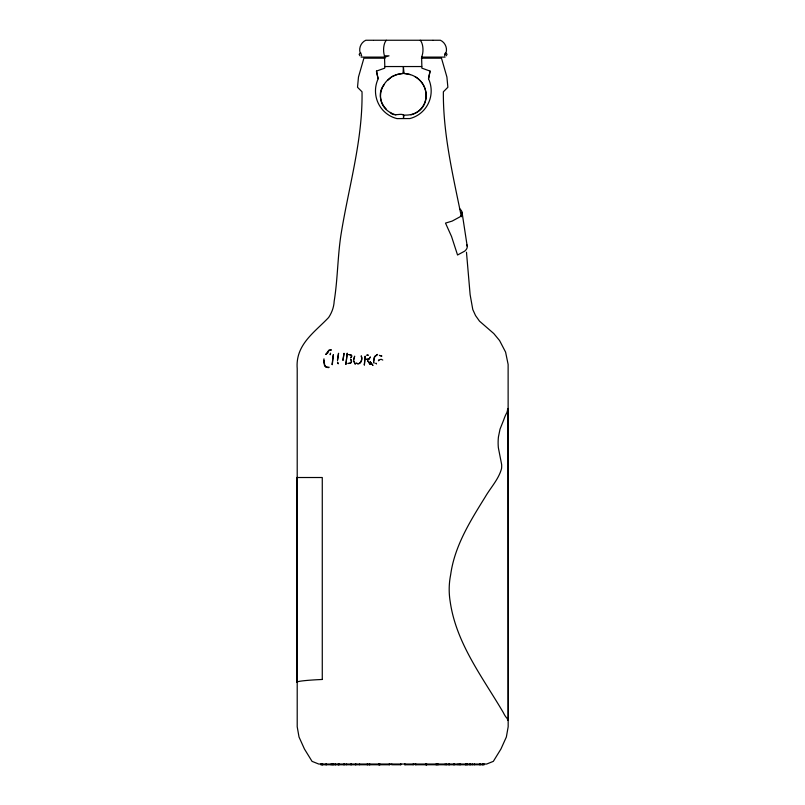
<?xml version="1.0" encoding="UTF-8"?>
<svg xmlns="http://www.w3.org/2000/svg" width="805" height="805" viewBox="0 0 805 805"><rect width="100%" height="100%" fill="white"/><g stroke="black" fill="none" stroke-linecap="round" stroke-linejoin="round"><path stroke-width="1.21" d="M373.53 361.093L374.798 356.293L377.575 354.411L374.245 357.269L373.731 362.32M403.386 118.174C406.102 110.194 393.534 118.124 390.405 112.438M323.932 360.278L324.818 365.661M404.019 73.476L403.396 66.543L403.064 73.476M378.179 78.769A28.557 28.396 -84 0 0 396.986 118.607L409.846 118.556A28.557 28.195 85.9 0 0 428.512 78.769L430.112 71.102L421.911 68.163L421.599 57.105A10.455 4.79 90 0 0 420.19 40.25M323.972 358.829L323.761 362.159L324.596 365.712L326.015 367.191L328.561 367.654M337.587 360.328L338.553 353.264L337.436 360.117M343.071 360.378L344.027 353.274L342.86 360.117M378.722 359.926C377.615 362.854 379.91 357.319 382.767 360.056M384.911 66.543L384.71 68.163L376.438 71.102L378.098 78.739L376.488 71.102M353.838 359.09L354.643 356.162L353.667 360.409L355.297 364.212L353.918 361.616M428.532 78.739L430.051 71.102M370.27 357.078L369.042 359.151L366.205 359.352L368.952 359.111L370.169 357.118M444.903 54.388L445.517 52.838L444.612 55.827M446.181 55.827L447.047 54.388L446.01 52.838C447.6 47.988 445.044 42.313 440.385 40.25L433.14 40.25M384.257 84.585C377.807 91.488 379.789 102.688 386.148 108.957M325.703 354.401L328.863 350.215L331.419 349.923L329.064 350.356L327.937 352.701L325.844 354.472M508.267 408.648L508.176 408.749A60.757 4.77 -90 0 0 506.989 412.422L506.164 413.941A62.569 14.611 -90 0 0 503.749 419.808L500.026 429.146L498.436 436.914A20.638 7.899 -90 0 0 498.355 447.711L501.626 464.405A8.12 3.109 -90 0 1 501.535 468.601C498.708 479.247 490.527 487.719 485.103 497.148C470.211 521.137 454.634 545.981 450.689 574.518L450.669 574.679A69.069 63.816 -90 0 0 450.166 601.486C456.083 643.286 482.658 677.317 503.387 712.697A73.758 17.217 90 0 0 506.898 718.151L508.267 720.203L508.066 408.437A60.707 4.76 -90 0 0 507.462 409.423M387.648 80.349L391.844 76.606L396.774 74.603L403.547 73.335M410.902 114.904C429.457 109.48 431.239 86.145 414.978 76.606M349.803 363.367C353.556 363.246 349.511 357.641 351.071 359.835C353.787 363.005 345.898 364.001 348.303 363.337M403.265 73.446C379.558 74.563 370.159 107.135 395.889 114.904M403.396 115.065C434.036 116.916 433.352 75.318 403.828 73.446M373.037 40.25L365.802 40.25C361.143 42.313 358.587 47.988 360.167 52.838L359.141 54.388L359.996 55.827M373.601 40.25L432.798 40.25M386.34 40.26A10.445 4.699 90 0 0 384.468 55.837L389.006 55.827L384.961 57.105L361.083 57.105M421.599 57.105L445.105 57.105M385.082 58.181L363.9 58.181L358.477 77.028L357.511 87.272L362.019 91.8C362.844 141.026 348.193 188.35 340.706 236.529C337.597 258.002 337.637 279.828 334.176 301.241C333.914 307.047 331.851 312.672 328.651 317.482C314.453 332.465 295.334 344.661 297.206 368.589L297.206 726.754L299.017 736.998L304.451 749.032L312.048 761.359L318.77 764.046L486.612 764.046L493.334 761.359L500.931 749.032L506.365 736.998L508.176 726.754L508.126 364.434L505.59 352.107L499.573 340.545L493.797 333.562L479.518 321.165L475.534 315.56L472.787 309.543L470.13 294.68L466.477 252.247M421.337 58.181L441.482 58.181L446.906 77.028L447.872 87.272L443.364 91.8C443.012 134.163 453.024 175.52 461.366 216.746M421.689 66.543L384.81 66.543L384.478 55.827M329.215 367.241L326.327 367.05L325.129 365.923M349.561 354.643C345.929 354.351 354.623 354.723 350.739 357.641C349.692 358.879 353.405 354.965 350.638 354.703M368.116 355.206L366.728 355.166L368.167 355.116M508.267 720.203L507.432 719.771M403.587 73.335L410.288 74.603M381.651 356.021L379.397 355.397L381.781 356.031M376.368 363.709L375.865 363.176L376.468 363.82M372.785 365.228L370.099 361.687L372.906 365.46M374.073 363.276L373.671 362.24M361.666 55.827L360.731 52.838M337.647 362.401L338.211 363.83L337.486 362.139M361.244 356.243C363.025 359.553 359.755 365.762 356.253 363.125C360.529 366.084 363.095 359.01 361.264 355.85M462.04 212.319L467.212 246.219M403.486 115.065L403.516 118.174M484.197 764.046L484.258 764.75L415.018 764.75L415.018 764.046M483.111 764.046L483.111 764.75M482.708 764.046L482.708 764.75M480.142 764.046L480.142 764.75M479.85 764.046L479.85 764.75M474.467 764.046L474.548 764.75M472.334 764.046L472.273 764.75M470.231 764.046L470.231 764.75M469.848 764.046L469.848 764.75M467.604 764.046L467.604 764.75M466.659 764.046L466.659 764.75M465.894 764.046L465.894 764.75M465.622 764.046L465.622 764.75M460.611 764.046L460.52 764.75M459.403 764.046L459.403 764.75M458.035 764.046L458.035 764.75M454.493 764.046L454.493 764.75M453.607 764.046L453.607 764.75M449.381 764.046L449.381 764.75M448.798 764.046L448.798 764.75M446.383 764.046L446.383 764.75M445.135 764.046L445.135 764.75M438.041 764.046L438.041 764.75M437.769 764.046L437.769 764.75M436.521 764.046L436.521 764.75M435.998 764.046L435.998 764.75M426.72 764.046L426.72 764.75M426.439 764.046L426.439 764.75M426.197 764.046L426.197 764.75M425.744 764.046L425.744 764.75M415.873 764.046L415.873 764.75M413.438 764.046L413.438 764.75L404.744 764.75L404.744 764.046M413.166 764.046L413.166 764.75M404.985 764.046L404.985 764.75M400.83 764.046L400.83 764.75L391.723 764.75L391.814 764.046M400.739 764.046L400.739 764.75M389.872 764.046L389.872 764.75L320.722 764.75L320.722 764.046M389.187 764.046L389.187 764.75M379.99 764.046L379.99 764.75M379.316 764.046L379.316 764.75M379.215 764.046L379.215 764.75M378.763 764.046L378.763 764.75M369.837 764.046L369.837 764.75M369.475 764.046L369.475 764.75M367.815 764.046L367.815 764.75M367.191 764.046L367.191 764.75M359.644 764.046L359.634 764.75M355.911 764.046L355.911 764.75M355.498 764.046L355.498 764.75M351.382 764.046L351.382 764.75M350.779 764.046L350.779 764.75M346.653 764.046L346.643 764.75M344.671 764.046L344.671 764.75M343.695 764.046L343.695 764.75M339.096 764.046L339.096 764.75M338.845 764.046L338.744 764.75M338.201 764.046L338.201 764.75M335.383 764.046L335.383 764.75M335.091 764.046L335.091 764.75M333.501 764.046L333.501 764.75M332.787 764.046L332.787 764.75M332.063 764.046L332.063 764.75M331.026 764.046L331.026 764.75M326.307 764.046L326.307 764.75M325.934 764.046L325.934 764.75M322.725 764.046L322.725 764.75M322.423 764.046L322.423 764.75M321.447 764.046L321.447 764.75M459.474 208.596A61.623 15.013 0 0 1 459.927 216.877L452.169 221.083L445.507 223.106L451.555 236.529L457.552 255.004L464.666 251.16A67.036 16.331 0 0 0 466.679 244.569M332.113 364.192L332.314 364.685L333.33 354.623L332.113 364.192M345.909 364.313L347.207 353.325L345.909 364.313M364.383 364.434L364.363 365.148L365.148 356.162L364.383 364.434M370.109 364.323L367.623 360.59L370.109 364.323M330.533 353.315L330.211 354.623L330.533 353.315M322.272 679.47L316.878 679.732A105.646 4.428 0 0 0 296.733 682.328L296.733 477.516L322.272 477.516L322.272 679.47"/></g></svg>
